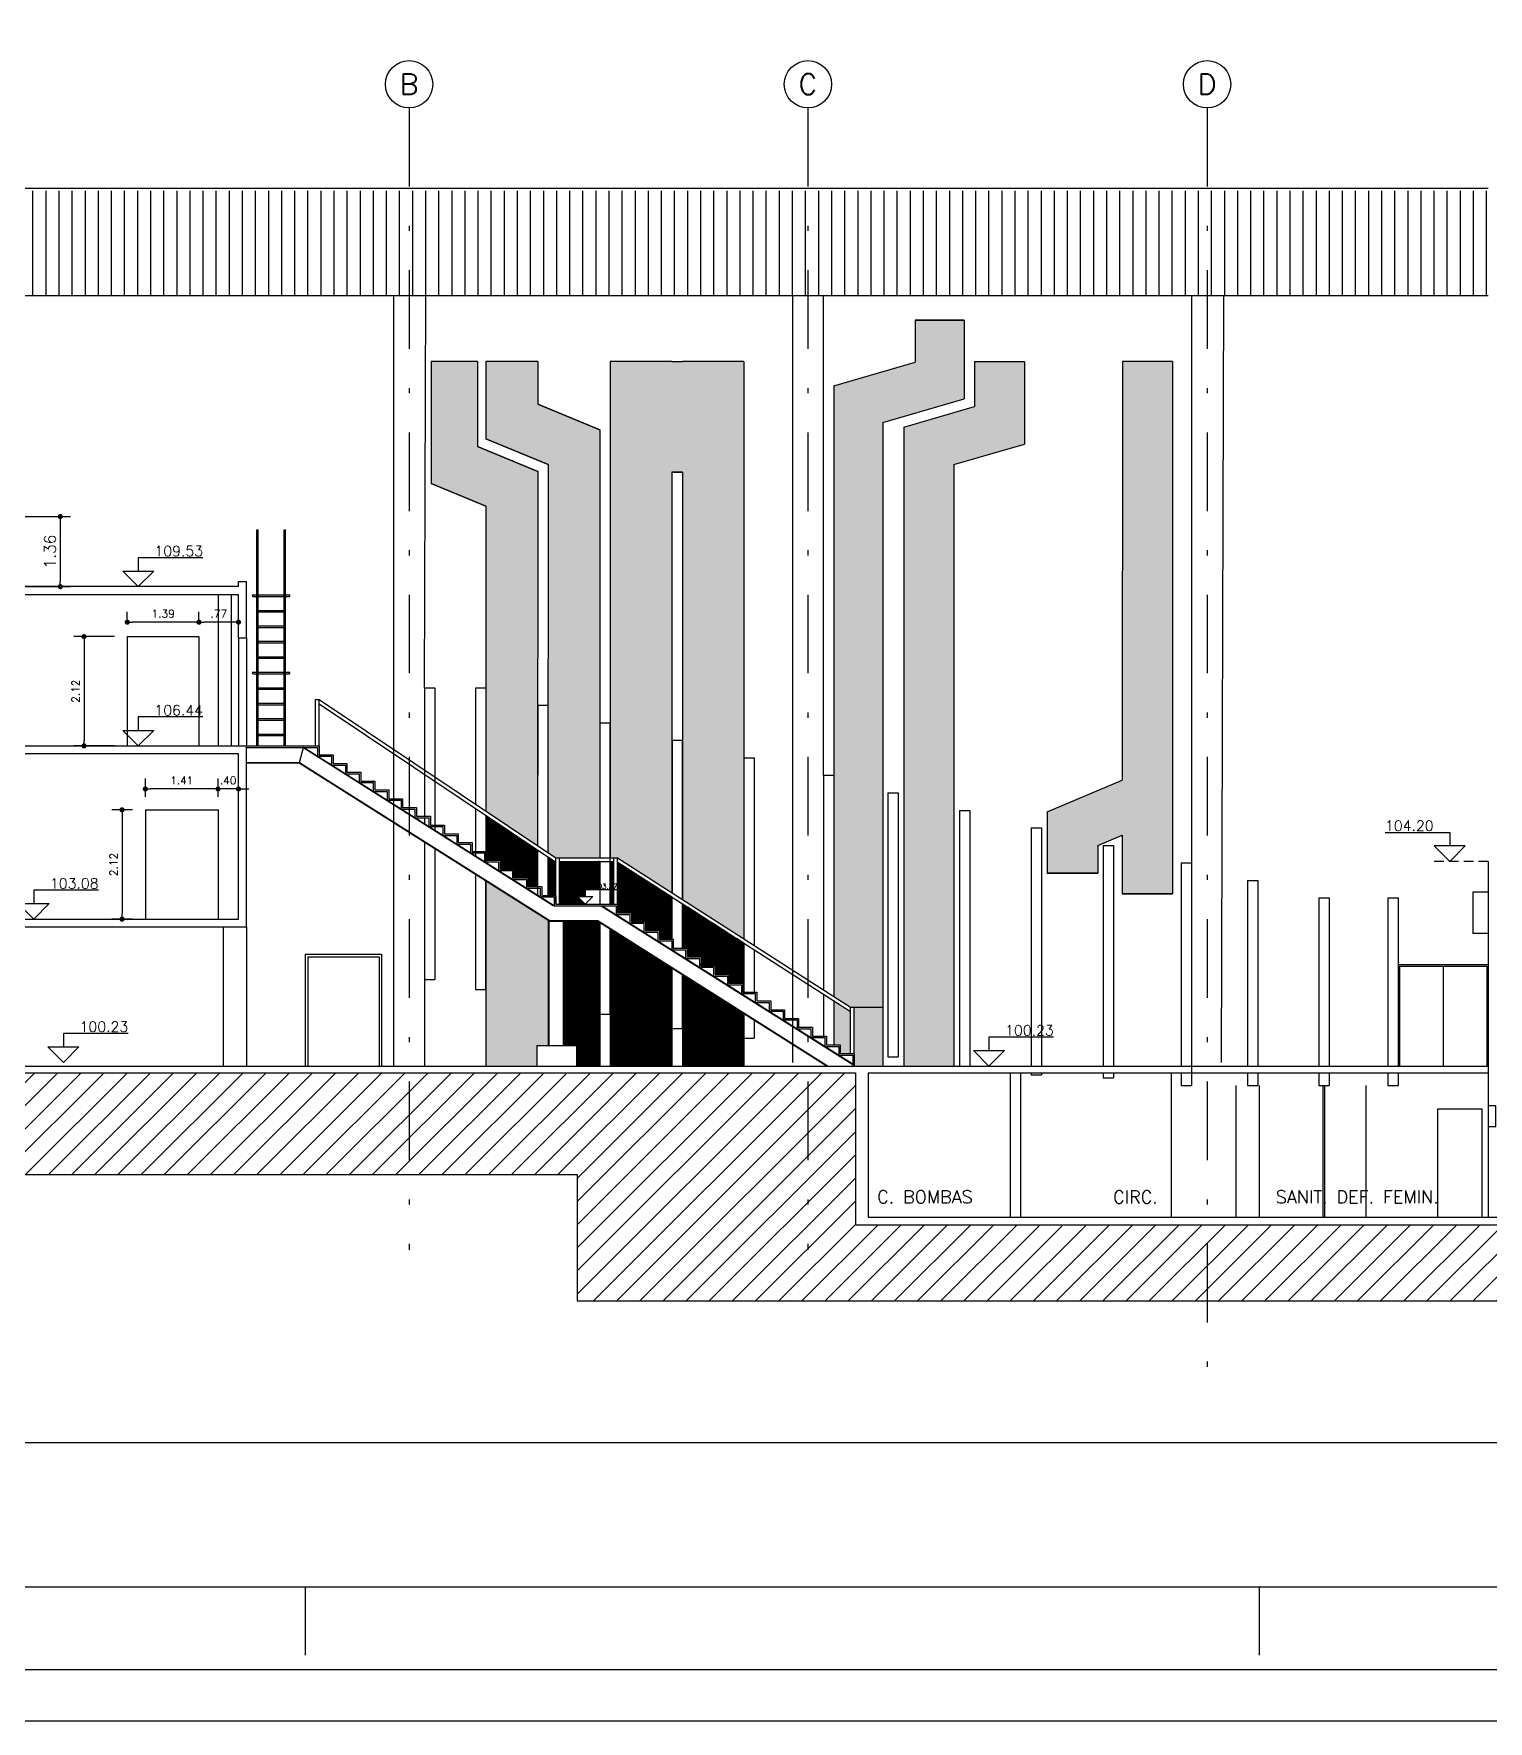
# Model space of a CAD drawing. Extents: x -14 to 107, y -33 to 53.
# Drawn here: x 26.93 to 55.15, y -33.29 to -0.55 of the extents above; entities that cross this region are included whole.
import ezdxf
from ezdxf.enums import TextEntityAlignment as Align

# ---------------------------------------------------------------- set-up
doc = ezdxf.new("R2010")
doc.units = 0
doc.header["$LTSCALE"] = 1.5
doc.header["$MEASUREMENT"] = 0
doc.linetypes.add('08CORTEE$0$DASHDOT', pattern=[25.4, 12.7, -6.35, 0, -6.35])
doc.linetypes.add('08CORTEE$0$HIDDEN', pattern=[0.375, 0.25, -0.125])
doc.layers.get('0').update_dxf_attribs({"linetype": 'CONTINUOUS'})
doc.layers.get('DEFPOINTS').update_dxf_attribs({"linetype": 'CONTINUOUS'})
for name, color, linetype in [('08CORTEC$0$A-PAREDE', 3, 'CONTINUOUS'), ('08CORTEE$0$1', 7, 'CONTINUOUS'), ('08CORTEE$0$A-ESTRUTURA', 4, 'CONTINUOUS'), ('08CORTEE$0$A-PAREDE', 3, 'CONTINUOUS'), ('08CORTEE$0$EIXOS', 32, '08CORTEE$0$DASHDOT'), ('08CORTEE$0$N-HACHURA', 1, 'CONTINUOUS'), ('08CORTEE$0$N-LNHVISTA', 2, 'CONTINUOUS'), ('08CORTEE$0$N-NOTACOES', 6, 'CONTINUOUS'), ('08CORTEE$0$N-PROJEÇÃO', 1, '08CORTEE$0$HIDDEN'), ('08CORTEE$0$N-TEXTO', 2, 'CONTINUOUS'), ('08CORTEE$0$PILAR', 2, 'CONTINUOUS'), ('08CORTEE$0$SOLID', 253, 'CONTINUOUS'), ('08CORTEF$0$A-FORRO', 2, 'CONTINUOUS'), ('08CORTEF$0$PILARNOVO', 4, 'CONTINUOUS'), ('7', 7, 'CONTINUOUS'), ('T-FOLHA', 7, 'CONTINUOUS')]:
    doc.layers.add(name, color=color, linetype=linetype)
doc.styles.add('08CORTEE$0$COTA', font='simplex.shx')
doc.styles.add('08CORTEE$0$ROMANS', font='ROMANS.shx')
doc.styles.add('COTA', font='romans.shx')
doc.dimstyles.new('08CORTEE$0$DG100-1', dxfattribs={"dimscale": 0.1, "dimtxt": 2.2, "dimasz": 1, "dimexe": 2, "dimexo": 2.5, "dimgap": 0.9, "dimtad": 1, "dimzin": 4, "dimtxsty": '08CORTEE$0$COTA', "dimblk": 'DOT', "dimblk1": 'DOT', "dimblk2": 'DOT', "dimsah": 1, "dimcen": 0.09, "dimclrd": 1, "dimclre": 1, "dimclrt": 2, "dimazin": 3, "dimtfac": 1, "dimtdec": 4, "dimtix": 1, "dimtmove": 0, "dimatfit": 3, "dimtvp": 1.2, "dimtolj": 1, "dimtzin": 0})
doc.dimstyles.new('DG060-1', dxfattribs={"dimscale": 0.1, "dimtxt": 1.5, "dimasz": 1, "dimexe": 2, "dimexo": 2.5, "dimgap": 0.9, "dimtad": 1, "dimzin": 4, "dimtxsty": 'COTA', "dimblk": 'DOT', "dimblk1": 'DOT', "dimblk2": 'DOT', "dimsah": 1, "dimcen": 0.09, "dimclrd": 1, "dimclre": 1, "dimclrt": 2, "dimazin": 3, "dimtfac": 1, "dimtdec": 4, "dimtix": 1, "dimtmove": 0, "dimatfit": 3, "dimtvp": 2, "dimtolj": 1, "dimtzin": 0})
pattern_1 = [(90, (11.1716, -32.89542), (-0.254, 3e-17), [])]

# ---------------------------------------------------------------- blocks, each defined once
blk = doc.blocks.new('08CORTEE$0$N-1903')
at = {"layer": '08CORTEE$0$N-NOTACOES', "color": 1}
for p, q in [((0.01255, 0.00562), (0, 0.00562)), ((0, 0.00562), (0, 0.003)), ((-0.003, 0.003), (0.003, 0.003)), ((0, 0), (-0.003, 0.003)), ((0.003, 0.003), (0, 0))]:
    blk.add_line(p, q, dxfattribs=at)
at = {"layer": '08CORTEE$0$N-NOTACOES', "color": 2, "style": '08CORTEE$0$ROMANS'}
blk.add_attdef('COTAC', text='', height=0.002, dxfattribs=at).set_placement((0.00785, 0.00691), align=Align.MIDDLE)
blk = doc.blocks.new('DOT')
at = {"color": 0, "linetype": 'BYBLOCK'}
blk.add_line((-0.5, 0), (-1, 0), dxfattribs=at)
at = {"color": 0, "linetype": 'BYBLOCK', "const_width": 0.5}
blk.add_lwpolyline([(-0.25, 0, 1), (0.25, 0, 1)], format="xyb", close=True, dxfattribs=at)
blk = doc.blocks.new('*D46')
at = {"color": 1, "linetype": 'BYBLOCK'}
for p, q in [((26.612, -9.915), (27.65, -9.915)), ((27.45, -10.015), (27.45, -11.175)), ((26.612, -11.275), (27.65, -11.275))]:
    blk.add_line(p, q, dxfattribs=at)
at = {"layer": 'DEFPOINTS', "color": 0, "linetype": 'BYBLOCK'}
for p in [(26.362, -9.915), (26.362, -11.275), (27.45, -11.275)]:
    blk.add_point(p, dxfattribs=at)
at = {"color": 1, "linetype": 'BYBLOCK', "xscale": 0.1, "yscale": 0.1, "zscale": 0.1}
for p, rotation in [((27.45, -9.915), 90), ((27.45, -11.275), 270)]:
    blk.add_blockref('DOT', p, dxfattribs=dict(at, rotation=rotation))
at = {"color": 2, "linetype": 'BYBLOCK', "insert": (27.25, -10.595), "char_height": 0.22, "attachment_point": 5, "rotation": 90, "style": '08CORTEE$0$COTA'}
blk.add_mtext('\\A1;1.36', dxfattribs=at)
blk = doc.blocks.new('_DOT')
at = {"color": 0, "linetype": 'BYBLOCK'}
blk.add_line((-0.5, 0), (-1, 0), dxfattribs=at)
at = {"color": 0, "linetype": 'BYBLOCK', "const_width": 0.5}
blk.add_lwpolyline([(-0.25, 0, 1), (0.25, 0, 1)], format="xyb", close=True, dxfattribs=at)
blk = doc.blocks.new('*D54')
at = {"color": 1, "linetype": 'BYBLOCK'}
for p, q in [((28.499, -12.245), (27.71, -12.245)), ((27.91, -12.345), (27.91, -14.265)), ((28.499, -14.365), (27.71, -14.365))]:
    blk.add_line(p, q, dxfattribs=at)
at = {"layer": 'DEFPOINTS', "color": 0, "linetype": 'BYBLOCK'}
for p in [(28.749, -12.245), (27.91, -14.365), (28.749, -14.365)]:
    blk.add_point(p, dxfattribs=at)
at = {"color": 1, "linetype": 'BYBLOCK', "xscale": 0.1, "yscale": 0.1, "zscale": 0.1}
for p, rotation in [((27.91, -12.245), 90), ((27.91, -14.365), 270)]:
    blk.add_blockref('DOT', p, dxfattribs=dict(at, rotation=rotation))
at = {"color": 2, "linetype": 'BYBLOCK', "insert": (27.745, -13.305), "char_height": 0.15, "attachment_point": 5, "rotation": 90, "style": 'COTA'}
blk.add_mtext('\\A1;2.12', dxfattribs=at)
blk = doc.blocks.new('*D55')
at = {"color": 1, "linetype": 'BYBLOCK'}
for p, q in [((28.849, -15.605), (28.447, -15.605)), ((28.647, -15.705), (28.647, -17.625)), ((28.849, -17.725), (28.447, -17.725))]:
    blk.add_line(p, q, dxfattribs=at)
at = {"layer": 'DEFPOINTS', "color": 0, "linetype": 'BYBLOCK'}
for p in [(29.099, -15.605), (28.647, -17.725), (29.099, -17.725)]:
    blk.add_point(p, dxfattribs=at)
at = {"color": 1, "linetype": 'BYBLOCK', "xscale": 0.1, "yscale": 0.1, "zscale": 0.1}
for p, rotation in [((28.647, -15.605), 90), ((28.647, -17.725), 270)]:
    blk.add_blockref('DOT', p, dxfattribs=dict(at, rotation=rotation))
at = {"color": 2, "linetype": 'BYBLOCK', "insert": (28.482, -16.665), "char_height": 0.15, "attachment_point": 5, "rotation": 90, "style": 'COTA'}
blk.add_mtext('\\A1;2.12', dxfattribs=at)
blk = doc.blocks.new('*D56')
at = {"color": 1, "linetype": 'BYBLOCK'}
for p, q in [((30.139, -11.995), (30.139, -11.764)), ((30.906, -12.015), (30.906, -11.764)), ((30.806, -11.964), (30.239, -11.964))]:
    blk.add_line(p, q, dxfattribs=at)
at = {"layer": 'DEFPOINTS', "color": 0, "linetype": 'BYBLOCK'}
for p in [(30.139, -11.964), (30.139, -12.245), (30.906, -12.265)]:
    blk.add_point(p, dxfattribs=at)
at = {"color": 1, "linetype": 'BYBLOCK', "xscale": 0.1, "yscale": 0.1, "zscale": 0.1, "rotation": 180}
blk.add_blockref('DOT', (30.139, -11.964), dxfattribs=at)
at = {"color": 1, "linetype": 'BYBLOCK', "xscale": 0.1, "yscale": 0.1, "zscale": 0.1}
blk.add_blockref('DOT', (30.906, -11.964), dxfattribs=at)
at = {"color": 2, "linetype": 'BYBLOCK', "insert": (30.523, -11.799), "char_height": 0.15, "attachment_point": 5, "style": 'COTA'}
blk.add_mtext('\\A1;.77', dxfattribs=at)
blk = doc.blocks.new('*D57')
at = {"color": 1, "linetype": 'BYBLOCK'}
for p, q in [((28.749, -11.995), (28.749, -11.764)), ((30.039, -11.964), (28.849, -11.964))]:
    blk.add_line(p, q, dxfattribs=at)
at = {"layer": 'DEFPOINTS', "color": 0, "linetype": 'BYBLOCK'}
for p in [(28.749, -11.964), (28.749, -12.245), (30.139, -12.245)]:
    blk.add_point(p, dxfattribs=at)
at = {"color": 1, "linetype": 'BYBLOCK', "xscale": 0.1, "yscale": 0.1, "zscale": 0.1, "rotation": 180}
blk.add_blockref('DOT', (28.749, -11.964), dxfattribs=at)
at = {"color": 1, "linetype": 'BYBLOCK', "xscale": 0.1, "yscale": 0.1, "zscale": 0.1}
blk.add_blockref('DOT', (30.139, -11.964), dxfattribs=at)
at = {"color": 2, "linetype": 'BYBLOCK', "insert": (29.444, -11.799), "char_height": 0.15, "attachment_point": 5, "style": 'COTA'}
blk.add_mtext('\\A1;1.39', dxfattribs=at)
blk = doc.blocks.new('*D58')
at = {"color": 1, "linetype": 'BYBLOCK'}
for p, q in [((30.509, -15.355), (30.509, -15)), ((30.906, -15.87), (30.906, -15)), ((30.409, -15.2), (30.309, -15.2)), ((30.906, -15.2), (30.509, -15.2)), ((31.006, -15.2), (31.106, -15.2))]:
    blk.add_line(p, q, dxfattribs=at)
at = {"layer": 'DEFPOINTS', "color": 0, "linetype": 'BYBLOCK'}
for p in [(30.509, -15.2), (30.509, -15.605), (30.906, -16.12)]:
    blk.add_point(p, dxfattribs=at)
at = {"color": 1, "linetype": 'BYBLOCK', "xscale": 0.1, "yscale": 0.1, "zscale": 0.1}
blk.add_blockref('DOT', (30.509, -15.2), dxfattribs=at)
at = {"color": 1, "linetype": 'BYBLOCK', "xscale": 0.1, "yscale": 0.1, "zscale": 0.1, "rotation": 180}
blk.add_blockref('DOT', (30.906, -15.2), dxfattribs=at)
at = {"color": 2, "linetype": 'BYBLOCK', "insert": (30.708, -15.035), "char_height": 0.15, "attachment_point": 5, "style": 'COTA'}
blk.add_mtext('\\A1;.40', dxfattribs=at)
blk = doc.blocks.new('*D59')
at = {"color": 1, "linetype": 'BYBLOCK'}
for p, q in [((29.099, -15.355), (29.099, -15)), ((30.409, -15.2), (29.199, -15.2))]:
    blk.add_line(p, q, dxfattribs=at)
at = {"layer": 'DEFPOINTS', "color": 0, "linetype": 'BYBLOCK'}
for p in [(29.099, -15.2), (29.099, -15.605), (30.509, -15.605)]:
    blk.add_point(p, dxfattribs=at)
at = {"color": 1, "linetype": 'BYBLOCK', "xscale": 0.1, "yscale": 0.1, "zscale": 0.1, "rotation": 180}
blk.add_blockref('DOT', (29.099, -15.2), dxfattribs=at)
at = {"color": 1, "linetype": 'BYBLOCK', "xscale": 0.1, "yscale": 0.1, "zscale": 0.1}
blk.add_blockref('DOT', (30.509, -15.2), dxfattribs=at)
at = {"color": 2, "linetype": 'BYBLOCK', "insert": (29.804, -15.035), "char_height": 0.15, "attachment_point": 5, "style": 'COTA'}
blk.add_mtext('\\A1;1.41', dxfattribs=at)

msp = doc.modelspace()

# ---------------------------------------------------------------- hatches: boundary and pattern name
at = {"layer": '08CORTEE$0$N-HACHURA'}
h = msp.add_hatch(dxfattribs=at)
h.set_pattern_fill('ANSI31', color=256, scale=0.08, angle=45, style=0)
h.set_pattern_definition(pattern_1)
h.paths.add_polyline_path([(34.215, -3.596), (22.532, -3.596), (22.532, -5.635), (34.215, -5.635)])
h.paths.add_polyline_path([(22.532, -3.596), (14.084, -3.596), (10.803, -5.635), (22.532, -5.635)])
h = msp.add_hatch(dxfattribs=at)
h.set_pattern_fill('ANSI31', color=256, scale=0.08, angle=45, style=0)
h.set_pattern_definition(pattern_1)
h.paths.add_polyline_path([(41.95, -3.596), (34.215, -3.596), (34.215, -5.635), (41.95, -5.635)])
h.paths.add_polyline_path([(49.693, -3.596), (41.95, -3.596), (41.95, -5.635), (49.693, -5.635)])
h.paths.add_polyline_path([(55.176, -3.596), (49.693, -3.596), (49.693, -5.635), (55.176, -5.635)])
h = msp.add_hatch(dxfattribs=at)
h.set_pattern_fill('ANSI31', color=256, scale=0.1, style=0)
h.set_pattern_definition([(45, (11.1716, -32.89542), (-0.2245064, 0.2245064), [])])
h.paths.add_polyline_path([(42.871, -23.655), (42.871, -20.705), (22.019, -20.705), (22.019, -22.105), (19.719, -22.105), (19.719, -20.705), (7.869, -20.705), (7.869, -22.683), (37.476, -22.683), (37.476, -25.133), (79.725, -25.133), (79.725, -22.983), (81.303, -22.983), (81.303, -20.505), (77.247, -20.505), (77.247, -23.655)])
at = {"layer": '08CORTEE$0$SOLID'}
h = msp.add_hatch(color=256, dxfattribs=at)
h.paths.add_polyline_path([(43.401, -8.092), (44.979, -7.631), (44.979, -6.108), (44.029, -6.108), (44.029, -6.919), (42.451, -7.38), (42.451, -19.224), (42.779, -19.435), (42.849, -19.435), (43.401, -19.435)])
h.paths.add_polyline_path([(44.779, -8.908), (46.149, -8.508), (46.149, -6.908), (45.179, -6.908), (45.179, -7.781), (43.809, -8.181), (43.809, -20.575), (44.779, -20.575)])
for points in [[(36.711, -9.04), (35.543, -8.557), (35.543, -6.908), (34.643, -6.908), (34.643, -9.275), (35.706, -9.714), (35.706, -15.63), (36.705, -16.298)], [(37.912, -8.231), (36.712, -7.735), (36.713, -6.908), (35.706, -6.908), (35.706, -8.408), (36.915, -8.908), (36.909, -16.435), (37.059, -16.535), (37.912, -16.535)], [(39.313, -9.052), (39.516, -9.052), (39.516, -17.341), (40.705, -18.104), (40.705, -6.908), (39.516, -6.908), (39.313, -6.908), (38.113, -6.908), (38.113, -16.535), (38.259, -16.535), (39.313, -17.211)], [(49.024, -6.908), (48.054, -6.908), (48.046, -15.032), (46.591, -15.645), (46.591, -16.833), (47.571, -16.834), (47.572, -16.295), (48.045, -16.096), (48.044, -17.234), (49.024, -17.235)], [(36.913, -17.746), (35.702, -16.982), (35.702, -20.575), (36.693, -20.575), (36.693, -20.175), (36.913, -20.175)]]:
    msp.add_hatch(color=256, dxfattribs=at).paths.add_polyline_path(points)
h = msp.add_hatch(dxfattribs=at)
h.set_pattern_fill('ANSI37', color=256, scale=0.03, style=0)
h.paths.add_polyline_path([(36.249, -16.753), (36.249, -16.924), (36.519, -16.924), (36.519, -17.094), (36.707, -17.094), (36.707, -16.384), (35.702, -15.712), (35.702, -16.412), (35.709, -16.412), (35.709, -16.582), (35.979, -16.582), (35.979, -16.753)])
h = msp.add_hatch(dxfattribs=at)
h.set_pattern_fill('ANSI37', color=256, scale=0.09, style=0)
h.paths.add_polyline_path([(37.059, -16.619), (36.909, -16.519), (36.908, -17.265), (37.059, -17.265)])
h = msp.add_hatch(dxfattribs=at)
h.set_pattern_fill('ANSI37', color=256, scale=0.03, style=0)
h.paths.add_polyline_path([(37.912, -16.605), (37.129, -16.605), (37.129, -17.435), (37.629, -17.435), (37.479, -17.285), (37.629, -17.285), (37.629, -17.154), (37.912, -17.154)])
h.paths.add_polyline_path([(37.757, -17.165), (38.287, -17.165), (38.287, -17.015), (37.757, -17.015)], flags=9)
h = msp.add_hatch(dxfattribs=at)
h.set_pattern_fill('ANSI37', color=256, scale=0.03, style=0)
h.paths.add_polyline_path([(38.189, -16.605), (38.113, -16.605), (38.113, -17.154), (38.189, -17.154)])
h.paths.add_polyline_path([(38.189, -17.154), (38.113, -17.154), (38.113, -17.435), (38.189, -17.435)])
h.paths.add_polyline_path([(37.757, -17.165), (38.287, -17.165), (38.287, -17.015), (37.757, -17.015)], flags=9)
h = msp.add_hatch(dxfattribs=at)
h.set_pattern_fill('ANSI37', color=256, scale=0.03, style=0)
h.paths.add_polyline_path([(38.529, -17.606), (38.529, -17.776), (38.799, -17.776), (38.799, -17.947), (39.069, -17.947), (39.069, -18.117), (39.309, -18.117), (39.309, -17.291), (38.259, -16.618), (38.259, -17.435), (38.259, -17.606)])
h.paths.add_polyline_path([(37.757, -17.165), (38.287, -17.165), (38.287, -17.015), (37.757, -17.015)], flags=9)
h = msp.add_hatch(dxfattribs=at)
h.set_pattern_fill('ANSI37', color=256, scale=0.02, style=0)
h.paths.add_polyline_path([(39.516, -17.424), (39.516, -18.288), (39.609, -18.288), (39.609, -18.458), (39.879, -18.458), (39.879, -18.629), (40.149, -18.629), (40.149, -18.8), (40.419, -18.8), (40.419, -18.97), (40.689, -18.97), (40.689, -19.141), (40.705, -19.141), (40.705, -18.187)])
h = msp.add_hatch(dxfattribs=at)
h.set_pattern_fill('ANSI37', color=256, scale=0.04, style=0)
h.paths.add_polyline_path([(40.705, -18.187), (39.516, -17.424), (39.516, -18.288), (39.609, -18.288), (39.609, -18.458), (39.879, -18.458), (39.879, -18.629), (40.149, -18.629), (40.149, -18.8), (40.419, -18.8), (40.419, -18.97), (40.689, -18.97), (40.689, -19.141), (40.705, -19.141)])
h = msp.add_hatch(dxfattribs=at)
h.set_pattern_fill('ANSI37', color=256, scale=0.08, style=0)
h.paths.add_polyline_path([(40.705, -18.187), (39.516, -17.424), (39.516, -18.288), (39.609, -18.288), (39.609, -18.458), (39.879, -18.458), (39.879, -18.629), (40.149, -18.629), (40.149, -18.8), (40.419, -18.8), (40.419, -18.97), (40.689, -18.97), (40.689, -19.141), (40.705, -19.141)])
h = msp.add_hatch(dxfattribs=at)
h.set_pattern_fill('ANSI37', color=256, scale=0.5, style=0)
h.paths.add_polyline_path([(39.516, -17.424), (39.516, -18.288), (39.609, -18.288), (39.609, -18.458), (39.879, -18.458), (39.879, -18.629), (40.149, -18.629), (40.149, -18.8), (40.419, -18.8), (40.419, -18.97), (40.689, -18.97), (40.689, -19.141), (40.705, -19.141), (40.705, -18.187)])
h = msp.add_hatch(dxfattribs=at)
h.set_pattern_fill('ANSI37', color=256, scale=0.8, style=0)
h.paths.add_polyline_path([(40.705, -18.187), (39.516, -17.424), (39.516, -18.288), (39.609, -18.288), (39.609, -18.458), (39.879, -18.458), (39.879, -18.629), (40.149, -18.629), (40.149, -18.8), (40.419, -18.8), (40.419, -18.97), (40.689, -18.97), (40.689, -19.141), (40.705, -19.141)])
h = msp.add_hatch(dxfattribs=at)
h.set_pattern_fill('ANSI37', color=256, scale=0.8, style=0)
h.paths.add_polyline_path([(37.912, -17.79), (37.873, -17.765), (37.213, -17.765), (37.213, -20.175), (37.463, -20.175), (37.463, -20.575), (37.912, -20.575), (37.912, -19.569), (37.912, -19.569)])
h = msp.add_hatch(dxfattribs=at)
h.set_pattern_fill('ANSI37', color=256, scale=0.6, style=0)
h.paths.add_polyline_path([(37.912, -17.79), (37.873, -17.765), (37.213, -17.765), (37.213, -20.175), (37.463, -20.175), (37.463, -20.575), (37.912, -20.575), (37.912, -19.569), (37.912, -19.569)])
h = msp.add_hatch(dxfattribs=at)
h.set_pattern_fill('ANSI37', color=256, scale=0.4, style=0)
h.paths.add_polyline_path([(37.912, -17.79), (37.873, -17.765), (37.213, -17.765), (37.213, -20.175), (37.463, -20.175), (37.463, -20.575), (37.912, -20.575), (37.912, -19.569), (37.912, -19.569)])
h = msp.add_hatch(dxfattribs=at)
h.set_pattern_fill('ANSI37', color=256, scale=0.2, style=0)
h.paths.add_polyline_path([(37.912, -17.79), (37.873, -17.765), (37.213, -17.765), (37.213, -20.175), (37.463, -20.175), (37.463, -20.575), (37.912, -20.575), (37.912, -19.569), (37.912, -19.569)])
h = msp.add_hatch(dxfattribs=at)
h.set_pattern_fill('ANSI37', color=256, scale=0.09, style=0)
h.paths.add_polyline_path([(37.912, -17.79), (37.873, -17.765), (37.213, -17.765), (37.213, -20.175), (37.463, -20.175), (37.463, -20.575), (37.912, -20.575), (37.912, -19.569), (37.912, -19.569)])
h = msp.add_hatch(dxfattribs=at)
h.set_pattern_fill('ANSI37', color=256, scale=0.09, style=0)
h.paths.add_polyline_path([(39.309, -18.672), (38.113, -17.917), (38.113, -19.569), (38.113, -20.575), (39.309, -20.575)])
h = msp.add_hatch(dxfattribs=at)
h.set_pattern_fill('ANSI37', color=256, scale=0.09, style=0)
h.paths.add_polyline_path([(40.705, -19.554), (39.516, -18.803), (39.516, -20.575), (40.705, -20.575)])
h = msp.add_hatch(color=256, dxfattribs=at)
h.paths.add_polyline_path([(42.779, -19.518), (42.451, -19.307), (42.451, -20.164), (42.579, -20.164), (42.579, -20.335), (42.779, -20.335)])
h.paths.add_polyline_path([(43.401, -19.435), (42.849, -19.435), (42.849, -20.335), (42.849, -20.575), (43.401, -20.575)])

# ---------------------------------------------------------------- linework, layer by layer
at = {"layer": '08CORTEC$0$A-PAREDE', "color": 7}
msp.add_line((36.693, -20.175), (37.463, -20.175), dxfattribs=at)
at = {"layer": '08CORTEE$0$1'}
for p, q in [((31.189, -11.435), (31.889, -11.435)), ((31.189, -11.465), (31.889, -11.465)), ((31.189, -12.935), (31.889, -12.935)), ((31.189, -12.965), (31.889, -12.965))]:
    msp.add_line(p, q, dxfattribs=at)
for centre, start, end in [((31.189, -11.45), 90, 270), ((31.889, -11.45), 270, 90), ((31.189, -12.95), 90, 270), ((31.889, -12.95), 270, 90)]:
    msp.add_arc(centre, 0.015, start, end, dxfattribs=at)
at = {"layer": '08CORTEE$0$A-ESTRUTURA'}
msp.add_lwpolyline([(55.146, -21.749), (55.296, -21.749), (55.296, -21.349), (55.146, -21.349)], close=True, dxfattribs=at)
at = {"layer": '08CORTEE$0$A-PAREDE', "color": 2}
msp.add_line((55.146, -5.635), (9.769, -5.635), dxfattribs=at)
at = {"layer": '08CORTEE$0$A-PAREDE'}
for p, q in [((23.099, -11.429), (30.906, -11.429)), ((30.906, -11.275), (23.569, -11.275)), ((30.514, -11.429), (30.514, -14.365)), ((30.764, -11.429), (30.764, -14.365)), ((30.906, -11.175), (31.059, -11.175)), ((30.906, -11.275), (30.906, -11.175)), ((30.906, -12.265), (30.906, -11.429)), ((31.059, -12.265), (31.059, -11.175)), ((30.906, -12.265), (31.059, -12.265)), ((21.869, -14.365), (31.059, -14.365)), ((31.059, -14.515), (31.059, -14.365)), ((22.019, -14.515), (30.906, -14.515)), ((30.906, -17.725), (30.906, -14.515)), ((31.059, -17.875), (31.059, -14.515)), ((55.146, -16.605), (55.146, -23.505)), ((55.146, -17.205), (54.846, -17.205)), ((54.846, -17.205), (54.846, -18.005)), ((21.869, -17.725), (30.906, -17.725)), ((22.019, -17.875), (31.059, -17.875)), ((30.609, -17.875), (30.609, -20.575)), ((31.059, -17.875), (31.059, -20.575)), ((55.146, -18.005), (54.846, -18.005)), ((22.019, -20.575), (55.146, -20.575)), ((43.121, -20.705), (43.121, -23.505)), ((43.121, -20.705), (55.146, -20.705)), ((45.876, -20.705), (45.876, -23.505)), ((46.076, -20.705), (46.076, -23.505)), ((50.258, -23.505), (50.258, -20.955)), ((50.707, -23.505), (50.707, -20.955)), ((43.121, -23.505), (77.098, -23.505))]:
    msp.add_line(p, q, dxfattribs=at)
at = {"layer": '08CORTEE$0$A-PAREDE', "color": 5}
for p, q in [((22.019, -20.705), (42.871, -20.705)), ((42.871, -20.705), (42.871, -23.655)), ((42.871, -23.655), (77.247, -23.655))]:
    msp.add_line(p, q, dxfattribs=at)
at = {"layer": '08CORTEE$0$A-PAREDE', "color": 1}
for p, q in [((48.993, -20.705), (48.993, -23.505)), ((52.774, -20.955), (52.774, -23.505))]:
    msp.add_line(p, q, dxfattribs=at)
at = {"layer": '08CORTEE$0$EIXOS', "ltscale": 0.08}
for p, q in [((34.215, -1.988), (34.215, -24.141)), ((41.95, -1.988), (41.95, -24.141)), ((49.693, -1.988), (49.693, -26.886))]:
    msp.add_line(p, q, dxfattribs=at)
at = {"layer": '08CORTEE$0$EIXOS', "linetype": 'CONTINUOUS'}
for centre in [(34.215, -1.529), (41.95, -1.529), (49.693, -1.529)]:
    msp.add_circle(centre, 0.459, dxfattribs=at)
at = {"layer": '08CORTEE$0$N-HACHURA'}
for p, q in [((7.869, -22.683), (37.476, -22.683)), ((37.476, -22.683), (37.476, -25.133)), ((37.476, -25.133), (79.725, -25.133))]:
    msp.add_line(p, q, dxfattribs=at)
at = {"layer": '08CORTEE$0$N-LNHVISTA', "color": 7}
for p, q in [((14.071, -3.546), (55.146, -3.546)), ((44.029, -6.108), (44.029, -6.919)), ((44.029, -6.108), (44.979, -6.108)), ((44.979, -6.108), (44.979, -7.631)), ((34.643, -6.908), (34.643, -9.275)), ((35.543, -6.908), (34.643, -6.908)), ((35.543, -6.908), (35.543, -8.557)), ((36.713, -6.908), (35.706, -6.908)), ((35.706, -6.908), (35.706, -8.408)), ((36.713, -6.908), (36.712, -7.735)), ((38.113, -6.908), (38.113, -16.535)), ((39.313, -6.908), (38.113, -6.908)), ((39.313, -6.908), (39.516, -6.908)), ((40.705, -6.908), (39.516, -6.908)), ((40.705, -6.908), (40.705, -18.104)), ((42.451, -7.38), (44.029, -6.919)), ((45.179, -6.908), (45.179, -7.781)), ((45.179, -6.908), (46.149, -6.908)), ((46.149, -6.908), (46.149, -8.508)), ((48.054, -6.908), (48.046, -15.032)), ((49.024, -6.908), (48.054, -6.908)), ((49.024, -6.908), (49.024, -17.235)), ((42.451, -7.38), (42.451, -19.224)), ((36.712, -7.735), (37.912, -8.231)), ((43.401, -8.092), (44.979, -7.631)), ((43.809, -8.181), (45.179, -7.781)), ((43.401, -8.092), (43.401, -20.575)), ((43.809, -8.181), (43.809, -20.575)), ((35.706, -8.408), (36.915, -8.908)), ((37.912, -8.231), (37.912, -16.535)), ((44.779, -8.908), (46.149, -8.508)), ((35.543, -8.557), (36.711, -9.04)), ((36.711, -9.04), (36.705, -16.298)), ((36.915, -8.908), (36.909, -16.435)), ((39.313, -9.052), (39.313, -17.211)), ((39.313, -9.052), (39.516, -9.052)), ((39.516, -9.052), (39.516, -17.341)), ((44.779, -8.908), (44.779, -20.575)), ((34.643, -9.275), (35.706, -9.714)), ((35.706, -9.714), (35.706, -15.63)), ((28.749, -12.245), (28.749, -14.365)), ((28.749, -12.245), (30.139, -12.245)), ((30.139, -12.245), (30.139, -14.365)), ((30.906, -12.265), (30.906, -14.365)), ((31.059, -12.265), (31.059, -14.365)), ((32.086, -14.685), (32.166, -14.395)), ((37.011, -17.465), (32.151, -14.395)), ((37.029, -17.465), (32.169, -14.395)), ((31.059, -14.685), (32.086, -14.685)), ((31.059, -14.695), (32.083, -14.695)), ((32.083, -14.695), (36.943, -17.765)), ((32.086, -14.685), (36.946, -17.755)), ((46.591, -15.645), (48.046, -15.032)), ((29.099, -15.605), (29.099, -17.725)), ((29.099, -15.605), (30.509, -15.605)), ((30.509, -15.605), (30.509, -17.725)), ((46.591, -15.645), (46.591, -16.833)), ((47.572, -16.295), (47.571, -16.834)), ((47.572, -16.295), (48.045, -16.096)), ((48.045, -16.096), (48.044, -17.234)), ((35.702, -16.412), (35.702, -16.639)), ((38.113, -16.605), (38.113, -17.435)), ((35.702, -16.97), (35.702, -20.575)), ((46.591, -16.833), (47.571, -16.834)), ((48.044, -17.234), (49.024, -17.235)), ((37.941, -17.465), (42.819, -20.547)), ((37.959, -17.465), (42.819, -20.535)), ((39.516, -17.424), (39.516, -18.288)), ((36.913, -17.746), (36.913, -20.175)), ((36.923, -17.753), (36.923, -20.175)), ((36.946, -17.755), (37.876, -17.755)), ((36.946, -17.765), (37.873, -17.765)), ((37.203, -17.765), (37.203, -20.175)), ((37.213, -17.765), (37.213, -20.175)), ((37.857, -17.755), (42.321, -20.575)), ((37.876, -17.755), (42.34, -20.575)), ((32.202, -18.405), (32.202, -20.505)), ((32.202, -18.405), (33.682, -18.405)), ((32.202, -18.405), (32.202, -20.575)), ((32.252, -18.455), (33.632, -18.455)), ((32.252, -18.455), (32.252, -20.575)), ((33.632, -18.455), (33.632, -20.575)), ((33.682, -18.405), (33.682, -20.575)), ((53.396, -18.605), (53.396, -20.575)), ((53.396, -18.605), (55.146, -18.605)), ((53.426, -18.635), (55.116, -18.635)), ((53.426, -18.635), (53.426, -20.575)), ((54.271, -18.635), (54.271, -20.575)), ((55.116, -18.635), (55.116, -20.575)), ((55.146, -18.605), (55.146, -20.505)), ((39.516, -18.803), (39.516, -20.575)), ((42.451, -19.307), (42.451, -20.164)), ((37.912, -19.569), (37.912, -20.575)), ((38.113, -19.569), (38.113, -20.575)), ((40.705, -19.554), (40.705, -20.575)), ((36.693, -20.175), (36.693, -20.575)), ((37.463, -20.175), (37.463, -20.575)), ((51.947, -23.505), (51.947, -20.955)), ((51.977, -23.505), (51.977, -20.955))]:
    msp.add_line(p, q, dxfattribs=at)
at = {"layer": '08CORTEE$0$N-LNHVISTA', "color": 1}
for p, q in [((31.259, -14.365), (31.259, -10.175)), ((31.259, -10.175), (31.289, -10.175)), ((31.289, -14.365), (31.289, -10.175)), ((31.789, -14.365), (31.789, -10.175)), ((31.789, -10.175), (31.819, -10.175)), ((31.819, -14.365), (31.819, -10.175)), ((31.289, -11.735), (31.789, -11.735)), ((31.289, -11.765), (31.789, -11.765)), ((31.289, -12.035), (31.789, -12.035)), ((31.289, -12.065), (31.789, -12.065)), ((31.289, -12.335), (31.789, -12.335)), ((31.289, -12.365), (31.789, -12.365)), ((31.289, -12.635), (31.789, -12.635)), ((31.289, -12.665), (31.789, -12.665)), ((31.289, -13.235), (31.789, -13.235)), ((31.289, -13.265), (31.789, -13.265)), ((31.289, -13.535), (31.789, -13.535)), ((31.289, -13.565), (31.789, -13.565)), ((31.289, -13.835), (31.789, -13.835)), ((31.289, -13.865), (31.789, -13.865)), ((31.289, -14.135), (31.789, -14.135)), ((31.289, -14.165), (31.789, -14.165))]:
    msp.add_line(p, q, dxfattribs=at)
at = {"layer": '08CORTEE$0$N-LNHVISTA'}
for p, q in [((32.399, -14.365), (32.399, -13.465)), ((32.399, -13.465), (32.469, -13.465)), ((32.469, -14.365), (32.469, -13.465)), ((32.469, -13.465), (37.059, -16.535)), ((32.469, -13.55), (37.059, -16.619)), ((37.059, -17.435), (37.059, -16.535)), ((37.059, -16.535), (38.259, -16.535)), ((37.129, -17.435), (37.129, -16.535)), ((37.129, -16.605), (38.189, -16.605)), ((38.189, -17.435), (38.189, -16.535)), ((38.259, -17.435), (38.259, -16.535)), ((38.259, -16.535), (42.779, -19.435)), ((38.259, -16.618), (42.779, -19.518)), ((42.779, -20.335), (42.779, -19.435)), ((42.779, -19.435), (42.849, -19.435)), ((42.849, -20.335), (42.849, -19.435)), ((54.167, -23.505), (54.167, -21.405)), ((54.167, -21.405), (55.023, -21.405)), ((55.023, -21.405), (55.023, -23.505))]:
    msp.add_line(p, q, dxfattribs=at)
at = {"layer": '08CORTEE$0$N-LNHVISTA', "color": 2}
for p, q in [((35.699, -16.412), (35.699, -16.637)), ((35.699, -16.968), (35.699, -19.089)), ((39.309, -18.672), (39.309, -20.575)), ((39.312, -18.675), (39.312, -19.846))]:
    msp.add_line(p, q, dxfattribs=at)
at = {"layer": '08CORTEE$0$N-LNHVISTA'}
for points in [[(31.059, -14.365), (32.199, -14.365), (32.469, -14.365), (32.469, -14.536), (32.739, -14.536), (32.739, -14.706), (33.009, -14.706), (33.009, -14.877), (33.279, -14.877), (33.279, -15.047), (33.549, -15.047), (33.549, -15.218), (33.819, -15.218), (33.819, -15.389), (34.089, -15.389), (34.089, -15.559), (34.359, -15.559), (34.359, -15.73), (34.629, -15.73), (34.629, -15.9), (34.899, -15.9), (34.899, -16.071), (35.169, -16.071), (35.169, -16.241), (35.439, -16.241), (35.439, -16.412), (35.709, -16.412), (35.709, -16.582), (35.979, -16.582), (35.979, -16.753), (36.249, -16.753), (36.249, -16.924), (36.519, -16.924), (36.519, -17.094), (36.789, -17.094), (36.789, -17.265), (37.059, -17.265), (37.059, -17.435), (38.259, -17.435), (38.259, -17.606), (38.529, -17.606), (38.529, -17.776), (38.799, -17.776), (38.799, -17.947), (39.069, -17.947), (39.069, -18.117), (39.339, -18.117), (39.339, -18.288), (39.609, -18.288), (39.609, -18.458), (39.879, -18.458), (39.879, -18.629), (40.149, -18.629), (40.149, -18.8), (40.419, -18.8), (40.419, -18.97), (40.689, -18.97), (40.689, -19.141), (40.959, -19.141), (40.959, -19.311), (41.229, -19.311), (41.229, -19.482), (41.499, -19.482), (41.499, -19.652), (41.769, -19.652), (41.769, -19.823), (42.039, -19.823), (42.039, -19.993), (42.309, -19.993), (42.309, -20.164), (42.579, -20.164), (42.579, -20.335), (42.849, -20.335), (42.849, -20.575)], [(31.059, -14.395), (32.439, -14.395), (32.439, -14.566), (32.709, -14.566), (32.709, -14.736), (32.979, -14.736), (32.979, -14.907), (33.249, -14.907), (33.249, -15.077), (33.519, -15.077), (33.519, -15.248), (33.789, -15.248), (33.789, -15.419), (34.059, -15.419), (34.059, -15.589), (34.329, -15.589), (34.329, -15.76), (34.599, -15.76), (34.599, -15.93), (34.869, -15.93), (34.869, -16.101), (35.139, -16.101), (35.139, -16.271), (35.409, -16.271), (35.409, -16.442), (35.679, -16.442), (35.679, -16.612), (35.949, -16.612), (35.949, -16.783), (36.219, -16.783), (36.219, -16.954), (36.489, -16.954), (36.489, -17.124), (36.759, -17.124), (36.759, -17.295), (37.029, -17.295), (37.029, -17.465), (38.229, -17.465), (38.229, -17.636), (38.499, -17.636), (38.499, -17.806), (38.769, -17.806), (38.769, -17.977), (39.039, -17.977), (39.039, -18.147), (39.309, -18.147), (39.309, -18.318), (39.579, -18.318), (39.579, -18.488), (39.849, -18.488), (39.849, -18.659), (40.119, -18.659), (40.119, -18.83), (40.389, -18.83), (40.389, -19), (40.659, -19), (40.659, -19.171), (40.929, -19.171), (40.929, -19.341), (41.199, -19.341), (41.199, -19.512), (41.469, -19.512), (41.469, -19.682), (41.739, -19.682), (41.739, -19.853), (42.009, -19.853), (42.009, -20.023), (42.279, -20.023), (42.279, -20.194), (42.549, -20.194), (42.549, -20.365), (42.819, -20.365), (42.819, -20.575)]]:
    msp.add_lwpolyline(points, dxfattribs=at)
at = {"layer": '08CORTEE$0$N-NOTACOES', "color": 1}
for p, q in [((28.765, -19.944), (27.51, -19.944)), ((27.51, -19.944), (27.51, -20.205)), ((27.21, -20.205), (27.81, -20.205)), ((27.51, -20.505), (27.21, -20.205)), ((27.81, -20.205), (27.51, -20.505)), ((45.162, -20.275), (45.762, -20.275)), ((45.462, -20.575), (45.162, -20.275)), ((46.716, -20.014), (45.462, -20.014)), ((45.462, -20.014), (45.462, -20.275)), ((45.762, -20.275), (45.462, -20.575))]:
    msp.add_line(p, q, dxfattribs=at)
at = {"layer": '08CORTEE$0$N-PROJEÇÃO', "ltscale": 0.5}
msp.add_line((55.146, -16.605), (54.029, -16.605), dxfattribs=at)
at = {"layer": '08CORTEE$0$PILAR', "color": 1, "ltscale": 0.03}
for p, q in [((33.915, -5.635), (33.915, -20.575)), ((34.515, -13.235), (34.54, -5.635)), ((41.65, -5.635), (41.65, -20.505)), ((42.25, -14.935), (42.25, -5.635)), ((49.393, -5.635), (49.393, -20.705)), ((49.969, -20.505), (50.018, -5.635)), ((34.515, -18.894), (34.515, -20.575))]:
    msp.add_line(p, q, dxfattribs=at)
at = {"layer": '08CORTEE$0$PILAR', "ltscale": 0.03}
for p, q in [((34.515, -13.235), (34.515, -15.73)), ((42.25, -14.935), (42.25, -19.095)), ((34.515, -15.76), (34.515, -15.877)), ((34.515, -16.232), (34.515, -18.894)), ((49.393, -16.635), (49.393, -20.505)), ((42.25, -19.178), (42.25, -19.993)), ((49.393, -20.705), (49.393, -20.955))]:
    msp.add_line(p, q, dxfattribs=at)
at = {"layer": '08CORTEE$0$PILAR'}
for p, q in [((34.515, -13.235), (34.716, -13.235)), ((34.716, -13.235), (34.716, -15.9)), ((35.502, -13.235), (35.502, -15.493)), ((35.502, -13.235), (35.702, -13.235)), ((35.702, -13.235), (35.702, -15.628)), ((36.711, -13.575), (36.708, -16.3)), ((36.711, -13.575), (36.908, -13.575)), ((36.908, -13.575), (36.905, -16.432)), ((37.916, -13.915), (38.109, -13.915)), ((37.916, -13.915), (37.916, -16.535)), ((38.109, -13.915), (38.109, -17.435)), ((38.113, -13.915), (38.113, -16.535)), ((39.316, -14.255), (39.509, -14.255)), ((39.316, -14.255), (39.316, -17.213)), ((39.509, -14.255), (39.509, -17.337)), ((40.705, -14.595), (40.705, -18.104)), ((40.705, -14.595), (40.906, -14.595)), ((40.906, -14.595), (40.906, -18.233)), ((42.25, -14.935), (42.447, -14.935)), ((42.451, -14.935), (42.451, -19.224)), ((42.25, -15.135), (42.25, -19.095)), ((43.498, -15.275), (43.498, -20.395)), ((43.498, -15.275), (43.698, -15.275)), ((43.698, -15.275), (43.698, -20.395)), ((35.502, -15.578), (35.502, -16.412)), ((35.702, -15.712), (35.702, -16.412)), ((44.89, -15.615), (44.89, -20.575)), ((44.89, -15.615), (45.091, -15.615)), ((45.091, -15.615), (45.091, -20.575)), ((34.716, -15.93), (34.716, -16.004)), ((46.283, -15.955), (46.283, -20.575)), ((46.283, -15.955), (46.484, -15.955)), ((46.484, -15.955), (46.484, -20.575)), ((34.716, -16.359), (34.716, -18.894)), ((47.68, -16.295), (47.676, -20.575)), ((47.68, -16.295), (47.876, -16.295)), ((47.88, -16.295), (47.876, -20.575)), ((35.502, -16.442), (35.502, -16.5)), ((35.702, -16.612), (35.702, -16.627)), ((36.708, -16.385), (36.708, -17.264)), ((36.905, -16.516), (36.905, -17.265)), ((36.905, -16.516), (36.905, -17.265)), ((37.912, -16.605), (37.912, -17.435)), ((37.916, -16.605), (37.916, -17.435)), ((38.113, -16.605), (38.113, -17.435)), ((49.189, -16.635), (49.189, -20.575)), ((49.189, -16.635), (49.39, -16.635)), ((35.502, -16.855), (35.502, -19.089)), ((50.476, -16.975), (50.475, -20.575)), ((50.476, -16.975), (50.677, -16.975)), ((50.677, -16.975), (50.677, -20.575)), ((39.312, -17.294), (39.312, -18.117)), ((51.862, -17.315), (51.862, -20.575)), ((51.862, -17.315), (52.058, -17.315)), ((52.063, -17.315), (52.063, -20.575)), ((53.2, -17.315), (53.2, -20.575)), ((53.2, -17.315), (53.401, -17.315)), ((53.401, -17.315), (53.401, -18.605)), ((39.509, -17.42), (39.509, -18.288)), ((37.916, -17.792), (37.916, -19.569)), ((38.109, -17.915), (38.109, -19.569)), ((40.705, -18.187), (40.705, -19.141)), ((40.906, -18.316), (40.906, -19.141)), ((34.515, -18.894), (34.716, -18.894)), ((39.509, -18.799), (39.509, -19.846)), ((35.502, -19.089), (35.699, -19.089)), ((42.25, -19.178), (42.25, -19.183)), ((42.451, -19.307), (42.451, -20.164)), ((37.916, -19.569), (38.109, -19.569)), ((40.709, -19.557), (40.709, -20.036)), ((39.312, -19.846), (39.509, -19.846)), ((40.705, -19.756), (40.705, -20.036)), ((40.906, -19.681), (40.906, -20.036)), ((40.709, -20.036), (40.906, -20.036)), ((43.498, -20.395), (43.698, -20.395)), ((46.283, -20.705), (46.283, -20.745)), ((46.283, -20.745), (46.484, -20.745)), ((46.484, -20.705), (46.484, -20.745)), ((47.676, -20.705), (47.675, -20.805)), ((47.675, -20.805), (47.876, -20.805)), ((47.876, -20.705), (47.876, -20.805)), ((49.189, -20.705), (49.189, -20.955)), ((50.475, -20.705), (50.475, -20.955)), ((50.677, -20.705), (50.677, -20.955)), ((51.862, -20.705), (51.862, -20.955)), ((52.063, -20.705), (52.063, -20.955)), ((53.2, -20.705), (53.2, -20.955)), ((53.401, -20.705), (53.401, -20.955)), ((49.189, -20.955), (49.393, -20.955)), ((50.475, -20.955), (50.677, -20.955)), ((51.862, -20.955), (52.063, -20.955)), ((53.2, -20.955), (53.401, -20.955))]:
    msp.add_line(p, q, dxfattribs=at)
at = {"layer": '08CORTEE$0$PILAR', "color": 7}
for p, q in [((36.707, -16.384), (36.707, -17.094)), ((39.309, -17.291), (39.309, -18.117)), ((37.912, -17.79), (37.912, -19.569)), ((38.113, -17.917), (38.113, -19.569)), ((40.709, -18.189), (40.709, -19.141))]:
    msp.add_line(p, q, dxfattribs=at)
at = {"layer": '08CORTEE$0$PILAR', "color": 255}
msp.add_line((36.909, -16.519), (36.908, -17.265), dxfattribs=at)
at = {"layer": '08CORTEE$0$SOLID', "color": 7}
for p, q in [((44.979, -6.108), (44.029, -6.108)), ((47.571, -16.834), (46.591, -16.833)), ((49.024, -17.235), (48.044, -17.234))]:
    msp.add_line(p, q, dxfattribs=at)
at = {"layer": '08CORTEE$0$SOLID'}
for p, q in [((42.451, -7.38), (44.029, -6.919)), ((37.912, -8.231), (36.712, -7.735)), ((43.401, -8.092), (44.979, -7.631)), ((43.809, -8.181), (45.179, -7.781)), ((36.915, -8.908), (35.706, -8.408)), ((44.779, -8.908), (46.149, -8.508)), ((36.711, -9.04), (35.543, -8.557)), ((35.706, -9.714), (34.643, -9.275)), ((46.591, -15.645), (48.046, -15.032)), ((47.572, -16.295), (48.045, -16.096)), ((42.849, -19.435), (43.401, -19.435))]:
    msp.add_line(p, q, dxfattribs=at)
for points in [[(39.313, -6.908), (39.313, -6.908), (39.516, -6.908)], [(39.516, -9.052), (39.313, -9.052)]]:
    msp.add_lwpolyline(points, dxfattribs=at)
at = {"layer": '08CORTEF$0$A-FORRO'}
msp.add_line((32.149, -14.365), (32.469, -14.365), dxfattribs=at)
at = {"layer": '08CORTEF$0$A-FORRO', "color": 7}
msp.add_line((37.029, -17.465), (37.011, -17.465), dxfattribs=at)
at = {"layer": '08CORTEF$0$PILARNOVO', "color": 7}
msp.add_line((37.912, -16.605), (37.912, -17.435), dxfattribs=at)
at = {"layer": '7', "color": 82, "linetype": 'CONTINUOUS'}
for p in [(105.201, -27.883), (73.887, -27.883)]:
    msp.add_line(p, (-10.199, -27.883), dxfattribs=at)
at = {"layer": 'T-FOLHA', "color": 1}
msp.add_lwpolyline([(-13.699, -33.287), (-13.699, 52.813), (107.201, 52.813), (107.201, -33.287)], close=True, dxfattribs=at)
at = {"layer": 'T-FOLHA', "color": 2}
msp.add_lwpolyline([(-12.699, -32.287), (-12.699, 51.813), (106.201, 51.813), (106.201, -32.287)], close=True, dxfattribs=at)
at = {"layer": 'T-FOLHA', "color": 3}
msp.add_lwpolyline([(-10.199, 50.491), (105.201, 50.491), (105.201, -30.683), (-10.199, -30.683), (-10.199, 50.491)], dxfattribs=at)
at = {"layer": 'T-FOLHA', "color": 2}
for points in [[(32.201, -30.683), (32.201, -32.005)], [(50.701, -30.683), (50.701, -32.005)]]:
    msp.add_lwpolyline(points, dxfattribs=at)

# ---------------------------------------------------------------- block references
at = {"layer": '08CORTEE$0$N-TEXTO'}
for p, xscale, yscale, zscale, values in [((28.962, -11.275), 100, 100, 100, {'COTAC': '109.53'}), ((28.962, -14.365), 100, 100, 100, {'COTAC': '106.44'}), ((26.935, -17.725), 100, 100, 100, {'COTAC': '103.08'}), ((37.629, -17.435), 50, 50, 50, {'COTAC': '103.37'})]:
    msp.add_blockref('08CORTEE$0$N-1903', p, dxfattribs=dict(at, xscale=xscale, yscale=yscale, zscale=zscale)).add_auto_attribs(values)
ref = msp.add_blockref('08CORTEE$0$N-1903', (54.4, -16.605), dxfattribs=dict(at, xscale=-100, yscale=100, zscale=100))
ref.add_attrib('COTAC', '104.20', dxfattribs={"layer": '08CORTEE$0$N-NOTACOES', "color": 2, "height": 0.2, "style": '08CORTEE$0$ROMANS'}).set_placement((53.615, -15.914), align=Align.MIDDLE)

# ---------------------------------------------------------------- texts
at = {"layer": '08CORTEE$0$EIXOS', "color": 2, "style": '08CORTEE$0$ROMANS'}
for s, p in [('B', (34.034, -1.729)), ('C', (41.769, -1.729)), ('D', (49.512, -1.729))]:
    msp.add_text(s, height=0.4, dxfattribs=at).set_placement(p)
at = {"layer": '08CORTEE$0$N-HACHURA', "color": 3, "char_height": 0.25, "attachment_point": 4, "style": '08CORTEE$0$COTA'}
for s, insert in [('C. BOMBAS', (43.293, -23.114)), ('CIRC.', (47.87, -23.117)), ('SANIT. DEF. FEMIN.', (51.024, -23.114))]:
    msp.add_mtext(s, dxfattribs=dict(at, insert=insert))
at = {"layer": '08CORTEE$0$N-NOTACOES', "color": 2, "style": '08CORTEE$0$ROMANS'}
for p in [(28.296, -19.814), (46.247, -19.884)]:
    msp.add_attdef('100.23', text='0,00', height=0.2, dxfattribs=at).set_placement(p, align=Align.MIDDLE)

# ---------------------------------------------------------------- dimensions: what is measured, and where the dimension line sits
at = {"layer": '08CORTEE$0$N-TEXTO'}
dim = msp.add_linear_dim(base=(27.45, -11.275), p1=(26.362, -9.915), p2=(26.362, -11.275), angle=90, dimstyle='08CORTEE$0$DG100-1', dxfattribs=at)
dim.commit()
dim.dimension.update_dxf_attribs({"geometry": '*D46', "text_midpoint": (27.25, -10.595)})
at = {"layer": '08CORTEF$0$A-FORRO'}
for base, p1, p2, picture, middle in [((28.749, -11.964), (30.139, -12.245), (28.749, -12.245), '*D57', (29.444, -11.799)), ((29.099, -15.2), (30.509, -15.605), (29.099, -15.605), '*D59', (29.804, -15.035))]:
    dim = msp.add_linear_dim(base=base, p1=p1, p2=p2, dimstyle='DG060-1', override={"dimse1": 1}, dxfattribs=at)
    dim.commit()
    dim.dimension.update_dxf_attribs({"geometry": picture, "text_midpoint": middle})
for base, p1, p2, picture, middle in [((30.139, -11.964), (30.906, -12.265), (30.139, -12.245), '*D56', (30.523, -11.799)), ((30.509, -15.2), (30.906, -16.12), (30.509, -15.605), '*D58', (30.708, -15.035))]:
    dim = msp.add_linear_dim(base=base, p1=p1, p2=p2, dimstyle='DG060-1', dxfattribs=at)
    dim.commit()
    dim.dimension.update_dxf_attribs({"geometry": picture, "text_midpoint": middle})
for base, p1, p2, picture, middle in [((27.91, -14.365), (28.749, -12.245), (28.749, -14.365), '*D54', (27.745, -13.305)), ((28.647, -17.725), (29.099, -15.605), (29.099, -17.725), '*D55', (28.482, -16.665))]:
    dim = msp.add_linear_dim(base=base, p1=p1, p2=p2, angle=90, dimstyle='DG060-1', dxfattribs=at)
    dim.commit()
    dim.dimension.update_dxf_attribs({"geometry": picture, "text_midpoint": middle})

doc.saveas('drawing.dxf')
